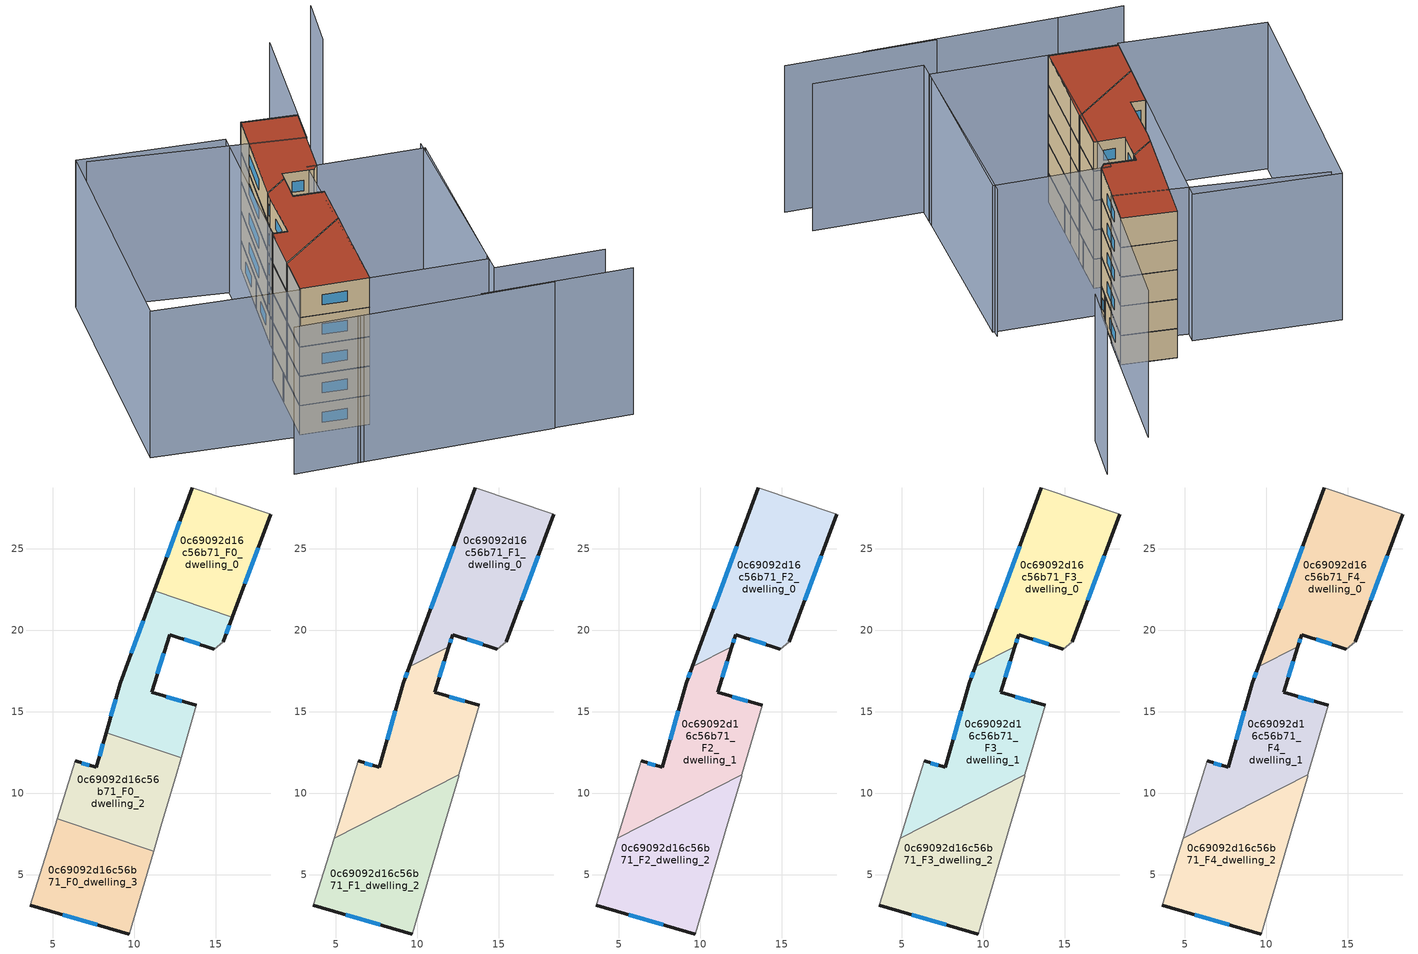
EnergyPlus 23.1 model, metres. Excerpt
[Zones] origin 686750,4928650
0c69092d16c56b71_F0_dwelling_0
 floor ground (EU_floor_Construction): 16.01,20.79 18.35,27.11 13.55,28.71 11.22,22.4 z0
 wall outside (EU_wall_Construction): 11.22,22.4 13.55,28.71 / 18.35,27.11 16.01,20.79 z0:3
 wall to 0c69092d16c56b71_F0_dwelling_1 (EU_wall_Construction): 16.01,20.79 11.22,22.4 z0:3
 wall adiabatic (EU_wall_Construction): 13.55,28.71 18.35,27.11 z0:3
 window (EU_Window_Construction): 11.98,24.45 12.79,26.66 / 17.59,25.06 16.77,22.85 z0.98:2.02
0c69092d16c56b71_F0_dwelling_1
 floor ground (EU_floor_Construction): 12.86,12.17 13.79,15.37 11.05,16.18 12.16,19.71 14.9,18.83 15.45,19.28 16.01,20.79 11.22,22.4 9.13,16.74 8.27,13.71 z0
 wall outside (EU_wall_Construction): 8.27,13.71 9.13,16.74 11.22,22.4 / 16.01,20.79 15.45,19.28 / 14.9,18.83 12.16,19.71 11.05,16.18 13.79,15.37 z0:3
 wall adiabatic (EU_wall_Construction): 13.79,15.37 12.86,12.17 / 15.45,19.28 14.9,18.83 z0:3
 wall to 0c69092d16c56b71_F0_dwelling_2 (EU_wall_Construction): 12.86,12.17 8.27,13.71 z0:3
 window (EU_Window_Construction): 11.94,15.92 12.9,15.64 / 8.55,14.7 8.85,15.76 / 9.81,18.58 10.54,20.56 / 15.83,20.3 15.63,19.77 / 14.01,19.12 13.05,19.43 / 11.8,18.56 11.41,17.33 z0.98:2.02
0c69092d16c56b71_F0_dwelling_2
 floor ground (EU_floor_Construction): 11.17,6.43 11.67,8.13 12.52,11.01 12.86,12.17 8.27,13.71 7.66,11.57 6.36,11.97 5.26,8.42 z0
 wall outside (EU_wall_Construction): 6.36,11.97 7.66,11.57 8.27,13.71 z0:3
 wall to 0c69092d16c56b71_F0_dwelling_3 (EU_wall_Construction): 11.17,6.43 5.26,8.42 z0:3
 wall adiabatic (EU_wall_Construction): 5.26,8.42 6.36,11.97 / 12.86,12.17 12.52,11.01 11.67,8.13 11.17,6.43 z0:3
 window (EU_Window_Construction): 6.78,11.84 7.24,11.7 / 7.86,12.27 8.07,13.02 z0.98:2.02
0c69092d16c56b71_F0_dwelling_3
 floor ground (EU_floor_Construction): 9.69,1.35 11.17,6.43 5.26,8.42 3.62,3.11 z0
 wall outside (EU_wall_Construction): 9.69,1.35 3.62,3.11 z0:3
 wall adiabatic (EU_wall_Construction): 11.17,6.43 9.69,1.35 / 3.62,3.11 5.26,8.42 z0:3
 window (EU_Window_Construction): 7.71,1.92 5.59,2.54 z0.98:2.02
0c69092d16c56b71_F1_dwelling_0
 floor to 0c69092d16c56b71_F0_dwelling_0 (EU_floor_Construction): 16.01,20.79 18.35,27.11 13.55,28.71 11.22,22.4 z3
 floor to 0c69092d16c56b71_F0_dwelling_1 (EU_floor_Construction): 14.9,18.83 15.45,19.28 16.01,20.79 11.22,22.4 9.5,17.75 11.93,18.99 12.16,19.71 z3
 wall outside (EU_wall_Construction): 9.5,17.75 13.55,28.71 / 18.35,27.11 15.45,19.28 / 14.9,18.83 12.16,19.71 11.93,18.99 z3:6
 wall to 0c69092d16c56b71_F1_dwelling_1 (EU_wall_Construction): 11.93,18.99 9.5,17.75 z3:6
 wall adiabatic (EU_wall_Construction): 13.55,28.71 18.35,27.11 / 15.45,19.28 14.9,18.83 z3:6
 window (EU_Window_Construction): 10.82,21.32 12.23,25.15 / 17.41,24.57 16.39,21.83 / 14.01,19.12 13.05,19.43 / 12.08,19.48 12,19.22 z3.98:5.02
0c69092d16c56b71_F1_dwelling_1
 floor to 0c69092d16c56b71_F0_dwelling_1 (EU_floor_Construction): 12.86,12.17 13.79,15.37 11.05,16.18 11.93,18.99 9.5,17.75 9.13,16.74 8.27,13.71 z3
 floor to 0c69092d16c56b71_F0_dwelling_2 (EU_floor_Construction): 12.55,11.11 12.86,12.17 8.27,13.71 7.66,11.57 6.36,11.97 5.26,8.42 6.45,8.02 z3
 floor to 0c69092d16c56b71_F0_dwelling_3 (EU_floor_Construction): 6.45,8.02 5.26,8.42 4.89,7.22 z3
 wall outside (EU_wall_Construction): 6.36,11.97 7.66,11.57 9.13,16.74 9.5,17.75 / 11.93,18.99 11.05,16.18 13.79,15.37 z3:6
 wall to 0c69092d16c56b71_F1_dwelling_2 (EU_wall_Construction): 12.55,11.11 4.89,7.22 z3:6
 wall adiabatic (EU_wall_Construction): 4.89,7.22 6.36,11.97 / 13.79,15.37 12.55,11.11 z3:6
 window (EU_Window_Construction): 6.78,11.84 7.24,11.7 / 8.14,13.25 8.65,15.06 / 9.25,17.07 9.38,17.42 / 11.64,18.07 11.34,17.09 / 11.94,15.92 12.9,15.64 z3.98:5.02
0c69092d16c56b71_F1_dwelling_2
 floor to 0c69092d16c56b71_F0_dwelling_2 (EU_floor_Construction): 11.17,6.43 11.67,8.13 12.52,11.01 12.55,11.11 6.45,8.02 z3
 floor to 0c69092d16c56b71_F0_dwelling_3 (EU_floor_Construction): 9.69,1.35 11.17,6.43 6.45,8.02 4.89,7.22 3.62,3.11 z3
 wall outside (EU_wall_Construction): 9.69,1.35 3.62,3.11 z3:6
 wall adiabatic (EU_wall_Construction): 3.62,3.11 4.89,7.22 / 12.55,11.11 12.52,11.01 11.67,8.13 9.69,1.35 z3:6
 window (EU_Window_Construction): 7.71,1.92 5.59,2.54 z3.98:5.02
0c69092d16c56b71_F2_dwelling_0
 floor to 0c69092d16c56b71_F1_dwelling_0 (EU_floor_Construction): 15.45,19.28 18.35,27.11 13.55,28.71 9.5,17.75 11.93,18.99 12.16,19.71 14.9,18.83 z6
 wall outside (EU_wall_Construction): 9.5,17.75 13.55,28.71 / 18.35,27.11 15.45,19.28 / 14.9,18.83 12.16,19.71 11.93,18.99 z6:9
 wall to 0c69092d16c56b71_F2_dwelling_1 (EU_wall_Construction): 11.93,18.99 9.5,17.75 z6:9
 wall adiabatic (EU_wall_Construction): 13.55,28.71 18.35,27.11 / 15.45,19.28 14.9,18.83 z6:9
 window (EU_Window_Construction): 10.82,21.32 12.23,25.15 / 17.41,24.57 16.39,21.83 / 14.01,19.12 13.05,19.43 / 12.08,19.48 12,19.22 z6.98:8.02
0c69092d16c56b71_F2_dwelling_1
 floor to 0c69092d16c56b71_F1_dwelling_1 (EU_floor_Construction): 12.55,11.11 13.79,15.37 11.05,16.18 11.93,18.99 9.5,17.75 9.13,16.74 7.66,11.57 6.36,11.97 4.89,7.22 z6
 wall outside (EU_wall_Construction): 6.36,11.97 7.66,11.57 9.13,16.74 9.5,17.75 / 11.93,18.99 11.05,16.18 13.79,15.37 z6:9
 wall to 0c69092d16c56b71_F2_dwelling_2 (EU_wall_Construction): 12.55,11.11 4.89,7.22 z6:9
 wall adiabatic (EU_wall_Construction): 4.89,7.22 6.36,11.97 / 13.79,15.37 12.55,11.11 z6:9
 window (EU_Window_Construction): 6.78,11.84 7.24,11.7 / 8.14,13.25 8.65,15.06 / 9.25,17.07 9.38,17.42 / 11.64,18.07 11.34,17.09 / 11.94,15.92 12.9,15.64 z6.98:8.02
0c69092d16c56b71_F2_dwelling_2
 floor to 0c69092d16c56b71_F1_dwelling_2 (EU_floor_Construction): 9.69,1.35 11.67,8.13 12.52,11.01 12.55,11.11 4.89,7.22 3.62,3.11 z6
 wall outside (EU_wall_Construction): 9.69,1.35 3.62,3.11 z6:9
 wall adiabatic (EU_wall_Construction): 3.62,3.11 4.89,7.22 / 12.55,11.11 12.52,11.01 11.67,8.13 9.69,1.35 z6:9
 window (EU_Window_Construction): 7.71,1.92 5.59,2.54 z6.98:8.02
0c69092d16c56b71_F3_dwelling_0
 floor to 0c69092d16c56b71_F2_dwelling_0 (EU_floor_Construction): 15.45,19.28 18.35,27.11 13.55,28.71 9.5,17.75 11.93,18.99 12.16,19.71 14.9,18.83 z9
 wall outside (EU_wall_Construction): 9.5,17.75 13.55,28.71 / 18.35,27.11 15.45,19.28 / 14.9,18.83 12.16,19.71 11.93,18.99 z9:12
 wall to 0c69092d16c56b71_F3_dwelling_1 (EU_wall_Construction): 11.93,18.99 9.5,17.75 z9:12
 wall adiabatic (EU_wall_Construction): 13.55,28.71 18.35,27.11 / 15.45,19.28 14.9,18.83 z9:12
 window (EU_Window_Construction): 10.82,21.32 12.23,25.15 / 17.41,24.57 16.39,21.83 / 14.01,19.12 13.05,19.43 / 12.08,19.48 12,19.22 z9.98:11.02
0c69092d16c56b71_F3_dwelling_1
 floor to 0c69092d16c56b71_F2_dwelling_1 (EU_floor_Construction): 12.55,11.11 13.79,15.37 11.05,16.18 11.93,18.99 9.5,17.75 9.13,16.74 7.66,11.57 6.36,11.97 4.89,7.22 z9
 wall outside (EU_wall_Construction): 6.36,11.97 7.66,11.57 9.13,16.74 9.5,17.75 / 11.93,18.99 11.05,16.18 13.79,15.37 z9:12
 wall to 0c69092d16c56b71_F3_dwelling_2 (EU_wall_Construction): 12.55,11.11 4.89,7.22 z9:12
 wall adiabatic (EU_wall_Construction): 4.89,7.22 6.36,11.97 / 13.79,15.37 12.55,11.11 z9:12
 window (EU_Window_Construction): 6.78,11.84 7.24,11.7 / 8.14,13.25 8.65,15.06 / 9.25,17.07 9.38,17.42 / 11.64,18.07 11.34,17.09 / 11.94,15.92 12.9,15.64 z9.98:11.02
0c69092d16c56b71_F3_dwelling_2
 floor to 0c69092d16c56b71_F2_dwelling_2 (EU_floor_Construction): 9.69,1.35 11.67,8.13 12.52,11.01 12.55,11.11 4.89,7.22 3.62,3.11 z9
 wall outside (EU_wall_Construction): 9.69,1.35 3.62,3.11 z9:12
 wall adiabatic (EU_wall_Construction): 3.62,3.11 4.89,7.22 / 12.55,11.11 12.52,11.01 11.67,8.13 9.69,1.35 z9:12
 window (EU_Window_Construction): 7.71,1.92 5.59,2.54 z9.98:11.02
0c69092d16c56b71_F4_dwelling_0
 floor to 0c69092d16c56b71_F3_dwelling_0 (EU_floor_Construction): 15.45,19.28 18.35,27.11 13.55,28.71 9.5,17.75 11.93,18.99 12.16,19.71 14.9,18.83 z12
 wall outside (EU_wall_Construction): 9.5,17.75 13.55,28.71 / 18.35,27.11 15.45,19.28 / 14.9,18.83 12.16,19.71 11.93,18.99 z12:15
 wall to 0c69092d16c56b71_F4_dwelling_1 (EU_wall_Construction): 11.93,18.99 9.5,17.75 z12:15
 wall adiabatic (EU_wall_Construction): 13.55,28.71 18.35,27.11 / 15.45,19.28 14.9,18.83 z12:15
 window (EU_Window_Construction): 10.82,21.32 12.23,25.15 / 17.41,24.57 16.39,21.83 / 14.01,19.12 13.05,19.43 / 12.08,19.48 12,19.22 z12.98:14.02
 roof outside (EU_roof_Construction): 18.35,27.11 15.45,19.28 14.9,18.83 12.16,19.71 11.93,18.99 9.5,17.75 13.55,28.71 z15
0c69092d16c56b71_F4_dwelling_1
 floor to 0c69092d16c56b71_F3_dwelling_1 (EU_floor_Construction): 12.55,11.11 13.79,15.37 11.05,16.18 11.93,18.99 9.5,17.75 9.13,16.74 7.66,11.57 6.36,11.97 4.89,7.22 z12
 wall outside (EU_wall_Construction): 6.36,11.97 7.66,11.57 9.13,16.74 9.5,17.75 / 11.93,18.99 11.05,16.18 13.79,15.37 z12:15
 wall to 0c69092d16c56b71_F4_dwelling_2 (EU_wall_Construction): 12.55,11.11 4.89,7.22 z12:15
 wall adiabatic (EU_wall_Construction): 4.89,7.22 6.36,11.97 / 13.79,15.37 12.55,11.11 z12:15
 window (EU_Window_Construction): 6.78,11.84 7.24,11.7 / 8.14,13.25 8.65,15.06 / 9.25,17.07 9.38,17.42 / 11.64,18.07 11.34,17.09 / 11.94,15.92 12.9,15.64 z12.98:14.02
 roof outside (EU_roof_Construction): 11.93,18.99 11.05,16.18 13.79,15.37 12.55,11.11 4.89,7.22 6.36,11.97 7.66,11.57 9.13,16.74 9.5,17.75 z15
0c69092d16c56b71_F4_dwelling_2
 floor to 0c69092d16c56b71_F3_dwelling_2 (EU_floor_Construction): 9.69,1.35 11.67,8.13 12.52,11.01 12.55,11.11 4.89,7.22 3.62,3.11 z12
 wall outside (EU_wall_Construction): 9.69,1.35 3.62,3.11 z12:15
 wall adiabatic (EU_wall_Construction): 3.62,3.11 4.89,7.22 / 12.55,11.11 12.52,11.01 11.67,8.13 9.69,1.35 z12:15
 window (EU_Window_Construction): 7.71,1.92 5.59,2.54 z12.98:14.02
 roof outside (EU_roof_Construction): 12.55,11.11 12.52,11.01 11.67,8.13 9.69,1.35 3.62,3.11 4.89,7.22 z15
shading: 16.52,-5.91 29.9,-9.29 / 5.56,-3.37 22.95,-7.6 / -0.11,-1.96 6.03,-3.49 / 29.42,-5.46 19.65,-2.94 / 19.65,-2.94 24.93,17.47 / 22.51,38.31 17.09,23.58 / 17.09,23.58 -1.12,30.28 / 28.64,41.49 26.71,36.36 / 24.94,16.75 20.04,-1.44 / 20.04,-1.44 9.69,1.35 / 9.69,1.35 14.59,19.53 / 14.59,19.53 24.94,16.75 / 11.03,27.06 3.55,2.88 / 3.55,2.88 -9.29,6.85 / -9.29,6.85 -1.81,31.03 / -1.81,31.03 11.03,27.06 z0:15
[Building]
EU S2 Campaign: North Axis=0; Terrain=City; Solar Distribution=FullExterior
[Site:Location]
Bologna: Latitude=44.5; Longitude=11.25; Time Zone=1; Elevation=37
[SizingPeriod:WeatherFileDays]
AnnualSizingPeriod: Begin Month=1; Begin Day of Month=1; End Month=12; End Day of Month=31; Day of Week for Start Day=Monday; Use Weather File Daylight Saving Period=No; Use Weather File Rain and Snow Indicators=No
[MATERIAL]
EU_InternalMass_Material: Roughness=MediumRough; Thickness=0.1; Conductivity=1; Density=1800; Specific Heat=900; Thermal Absorptance=0.9; Solar Absorptance=0.7; Visible Absorptance=0.7
[MATERIAL:NOMASS] Roughness=MediumRough; Thermal Absorptance=0.9; Solar Absorptance=0.7; Visible Absorptance=0.7
Name | Thermal Resistance
EU_wall_NoMass | 0.905828
EU_roof_NoMass | 0.37593
EU_floor_NoMass | 0.67114
[WINDOWMATERIAL:SIMPLEGLAZINGSYSTEM]
EU_Window_SimpleGlazing: UFactor=4.52486; Solar Heat Gain Coefficient=0.85; Visible Transmittance=0.85
[CONSTRUCTION]
EU_wall_Construction: EU_wall_NoMass
EU_roof_Construction: EU_roof_NoMass
EU_floor_Construction: EU_floor_NoMass
EU_InternalMass_Construction: EU_InternalMass_Material
EU_Window_Construction: EU_Window_SimpleGlazing
[ZONE] Type=1; Multiplier=1; Ceiling Height=autocalculate; Floor Area=autocalculate; Part of Total Floor Area=Yes
Name | Volume
0c69092d16c56b71_F0_dwelling_0 | 102.092
0c69092d16c56b71_F1_dwelling_0; 0c69092d16c56b71_F2_dwelling_0; 0c69092d16c56b71_F3_dwelling_0; 0c69092d16c56b71_F4_dwelling_0 | 145.23
0c69092d16c56b71_F0_dwelling_1 | 102.106
0c69092d16c56b71_F1_dwelling_1; 0c69092d16c56b71_F2_dwelling_1; 0c69092d16c56b71_F3_dwelling_1; 0c69092d16c56b71_F4_dwelling_1 | 127.024
0c69092d16c56b71_F0_dwelling_2 | 102.094
0c69092d16c56b71_F1_dwelling_2; 0c69092d16c56b71_F2_dwelling_2; 0c69092d16c56b71_F3_dwelling_2; 0c69092d16c56b71_F4_dwelling_2 | 136.129
0c69092d16c56b71_F0_dwelling_3 | 102.091
[INTERNALMASS] Construction=EU_InternalMass_Construction
Name | Zone or ZoneList | Surface Area
0c69092d16c56b71_F0_dwelling_0_EU_InternalMass | 0c69092d16c56b71_F0_dwelling_0 | 34.0305
0c69092d16c56b71_F0_dwelling_1_EU_InternalMass | 0c69092d16c56b71_F0_dwelling_1 | 34.0354
0c69092d16c56b71_F0_dwelling_2_EU_InternalMass | 0c69092d16c56b71_F0_dwelling_2 | 34.0311
0c69092d16c56b71_F0_dwelling_3_EU_InternalMass | 0c69092d16c56b71_F0_dwelling_3 | 34.0302
0c69092d16c56b71_F1_dwelling_0_EU_InternalMass | 0c69092d16c56b71_F1_dwelling_0 | 48.4094
0c69092d16c56b71_F1_dwelling_1_EU_InternalMass | 0c69092d16c56b71_F1_dwelling_1 | 42.3413
0c69092d16c56b71_F1_dwelling_2_EU_InternalMass | 0c69092d16c56b71_F1_dwelling_2 | 45.3763
0c69092d16c56b71_F2_dwelling_0_EU_InternalMass | 0c69092d16c56b71_F2_dwelling_0 | 48.4094
0c69092d16c56b71_F2_dwelling_1_EU_InternalMass | 0c69092d16c56b71_F2_dwelling_1 | 42.3413
0c69092d16c56b71_F2_dwelling_2_EU_InternalMass | 0c69092d16c56b71_F2_dwelling_2 | 45.3763
0c69092d16c56b71_F3_dwelling_0_EU_InternalMass | 0c69092d16c56b71_F3_dwelling_0 | 48.4094
0c69092d16c56b71_F3_dwelling_1_EU_InternalMass | 0c69092d16c56b71_F3_dwelling_1 | 42.3413
0c69092d16c56b71_F3_dwelling_2_EU_InternalMass | 0c69092d16c56b71_F3_dwelling_2 | 45.3763
0c69092d16c56b71_F4_dwelling_0_EU_InternalMass | 0c69092d16c56b71_F4_dwelling_0 | 48.4094
0c69092d16c56b71_F4_dwelling_1_EU_InternalMass | 0c69092d16c56b71_F4_dwelling_1 | 42.3413
0c69092d16c56b71_F4_dwelling_2_EU_InternalMass | 0c69092d16c56b71_F4_dwelling_2 | 45.3763
[OTHEREQUIPMENT] Fuel Type=Electricity; Design Level Calculation Method=Watts/Area; Power per Zone Floor Area=1; Fraction Latent=0; Fraction Radiant=0; Fraction Lost=0; Carbon Dioxide Generation Rate=0; EndUse Subcategory=EU_Step8_InternalGains
Name | Zone or ZoneList or Space or SpaceList | Schedule
EU_Step8_InternalGain_0c69092d16c56b71_F0_dwelling_0_f000 | 0c69092d16c56b71_F0_dwelling_0 | EU_Step8_GainSchedule_0c69092d16c56b71_F0_dwelling_0_f000
EU_Step8_InternalGain_0c69092d16c56b71_F0_dwelling_1_f000 | 0c69092d16c56b71_F0_dwelling_1 | EU_Step8_GainSchedule_0c69092d16c56b71_F0_dwelling_1_f000
EU_Step8_InternalGain_0c69092d16c56b71_F0_dwelling_2_f000 | 0c69092d16c56b71_F0_dwelling_2 | EU_Step8_GainSchedule_0c69092d16c56b71_F0_dwelling_2_f000
EU_Step8_InternalGain_0c69092d16c56b71_F0_dwelling_3_f000 | 0c69092d16c56b71_F0_dwelling_3 | EU_Step8_GainSchedule_0c69092d16c56b71_F0_dwelling_3_f000
EU_Step8_InternalGain_0c69092d16c56b71_F1_dwelling_0_f000 | 0c69092d16c56b71_F1_dwelling_0 | EU_Step8_GainSchedule_0c69092d16c56b71_F1_dwelling_0_f000
EU_Step8_InternalGain_0c69092d16c56b71_F1_dwelling_1_f000 | 0c69092d16c56b71_F1_dwelling_1 | EU_Step8_GainSchedule_0c69092d16c56b71_F1_dwelling_1_f000
EU_Step8_InternalGain_0c69092d16c56b71_F1_dwelling_2_f000 | 0c69092d16c56b71_F1_dwelling_2 | EU_Step8_GainSchedule_0c69092d16c56b71_F1_dwelling_2_f000
EU_Step8_InternalGain_0c69092d16c56b71_F2_dwelling_0_f000 | 0c69092d16c56b71_F2_dwelling_0 | EU_Step8_GainSchedule_0c69092d16c56b71_F2_dwelling_0_f000
EU_Step8_InternalGain_0c69092d16c56b71_F2_dwelling_1_f000 | 0c69092d16c56b71_F2_dwelling_1 | EU_Step8_GainSchedule_0c69092d16c56b71_F2_dwelling_1_f000
EU_Step8_InternalGain_0c69092d16c56b71_F2_dwelling_2_f000 | 0c69092d16c56b71_F2_dwelling_2 | EU_Step8_GainSchedule_0c69092d16c56b71_F2_dwelling_2_f000
EU_Step8_InternalGain_0c69092d16c56b71_F3_dwelling_0_f000 | 0c69092d16c56b71_F3_dwelling_0 | EU_Step8_GainSchedule_0c69092d16c56b71_F3_dwelling_0_f000
EU_Step8_InternalGain_0c69092d16c56b71_F3_dwelling_1_f000 | 0c69092d16c56b71_F3_dwelling_1 | EU_Step8_GainSchedule_0c69092d16c56b71_F3_dwelling_1_f000
EU_Step8_InternalGain_0c69092d16c56b71_F3_dwelling_2_f000 | 0c69092d16c56b71_F3_dwelling_2 | EU_Step8_GainSchedule_0c69092d16c56b71_F3_dwelling_2_f000
EU_Step8_InternalGain_0c69092d16c56b71_F4_dwelling_0_f000 | 0c69092d16c56b71_F4_dwelling_0 | EU_Step8_GainSchedule_0c69092d16c56b71_F4_dwelling_0_f000
EU_Step8_InternalGain_0c69092d16c56b71_F4_dwelling_1_f000 | 0c69092d16c56b71_F4_dwelling_1 | EU_Step8_GainSchedule_0c69092d16c56b71_F4_dwelling_1_f000
EU_Step8_InternalGain_0c69092d16c56b71_F4_dwelling_2_f000 | 0c69092d16c56b71_F4_dwelling_2 | EU_Step8_GainSchedule_0c69092d16c56b71_F4_dwelling_2_f000
[ZONEVENTILATION:DESIGNFLOWRATE] Schedule=EU_AlwaysOn; Design Flow Rate Calculation Method=AirChanges/Hour; Air Changes per Hour=0.73129; Ventilation Type=Natural; Fan Pressure Rise=0; Fan Total Efficiency=1; Constant Term Coefficient=1; Temperature Term Coefficient=0; Velocity Term Coefficient=0; Velocity Squared Term Coefficient=0; Minimum Indoor Temperature=-100; Maximum Indoor Temperature=100; Delta Temperature=-100; Minimum Outdoor Temperature=-100; Maximum Outdoor Temperature=100; Maximum Wind Speed=40
Name | Zone or ZoneList or Space or SpaceList
EU_ConstantAir_0c69092d16c56b71_F0_dwelling_0 | 0c69092d16c56b71_F0_dwelling_0
EU_ConstantAir_0c69092d16c56b71_F0_dwelling_1 | 0c69092d16c56b71_F0_dwelling_1
EU_ConstantAir_0c69092d16c56b71_F0_dwelling_2 | 0c69092d16c56b71_F0_dwelling_2
EU_ConstantAir_0c69092d16c56b71_F0_dwelling_3 | 0c69092d16c56b71_F0_dwelling_3
EU_ConstantAir_0c69092d16c56b71_F1_dwelling_0 | 0c69092d16c56b71_F1_dwelling_0
EU_ConstantAir_0c69092d16c56b71_F1_dwelling_1 | 0c69092d16c56b71_F1_dwelling_1
EU_ConstantAir_0c69092d16c56b71_F1_dwelling_2 | 0c69092d16c56b71_F1_dwelling_2
EU_ConstantAir_0c69092d16c56b71_F2_dwelling_0 | 0c69092d16c56b71_F2_dwelling_0
EU_ConstantAir_0c69092d16c56b71_F2_dwelling_1 | 0c69092d16c56b71_F2_dwelling_1
EU_ConstantAir_0c69092d16c56b71_F2_dwelling_2 | 0c69092d16c56b71_F2_dwelling_2
EU_ConstantAir_0c69092d16c56b71_F3_dwelling_0 | 0c69092d16c56b71_F3_dwelling_0
EU_ConstantAir_0c69092d16c56b71_F3_dwelling_1 | 0c69092d16c56b71_F3_dwelling_1
EU_ConstantAir_0c69092d16c56b71_F3_dwelling_2 | 0c69092d16c56b71_F3_dwelling_2
EU_ConstantAir_0c69092d16c56b71_F4_dwelling_0 | 0c69092d16c56b71_F4_dwelling_0
EU_ConstantAir_0c69092d16c56b71_F4_dwelling_1 | 0c69092d16c56b71_F4_dwelling_1
EU_ConstantAir_0c69092d16c56b71_F4_dwelling_2 | 0c69092d16c56b71_F4_dwelling_2
[HVACTEMPLATE:THERMOSTAT] Constant Heating Setpoint=20; Constant Cooling Setpoint=50
EU_HeatOnly_0c69092d16c56b71_F0_dwelling_0; EU_HeatOnly_0c69092d16c56b71_F0_dwelling_1; EU_HeatOnly_0c69092d16c56b71_F0_dwelling_2; EU_HeatOnly_0c69092d16c56b71_F0_dwelling_3; EU_HeatOnly_0c69092d16c56b71_F1_dwelling_0; EU_HeatOnly_0c69092d16c56b71_F1_dwelling_1; EU_HeatOnly_0c69092d16c56b71_F1_dwelling_2; EU_HeatOnly_0c69092d16c56b71_F2_dwelling_0; EU_HeatOnly_0c69092d16c56b71_F2_dwelling_1; EU_HeatOnly_0c69092d16c56b71_F2_dwelling_2; EU_HeatOnly_0c69092d16c56b71_F3_dwelling_0; EU_HeatOnly_0c69092d16c56b71_F3_dwelling_1; EU_HeatOnly_0c69092d16c56b71_F3_dwelling_2; EU_HeatOnly_0c69092d16c56b71_F4_dwelling_0; EU_HeatOnly_0c69092d16c56b71_F4_dwelling_1; EU_HeatOnly_0c69092d16c56b71_F4_dwelling_2
[HVACTEMPLATE:ZONE:IDEALLOADSAIRSYSTEM] System Availability Schedule=EU_AlwaysOn; Maximum Heating Supply Air Temperature=50; Minimum Cooling Supply Air Temperature=13; Maximum Heating Supply Air Humidity Ratio=0.0156; Minimum Cooling Supply Air Humidity Ratio=0.0077; Heating Limit=NoLimit; Cooling Limit=NoLimit; Heating Availability Schedule=EU_AlwaysOn; Cooling Availability Schedule=EU_CoolingOff; Dehumidification Control Type=ConstantSensibleHeatRatio; Cooling Sensible Heat Ratio=0.7; Dehumidification Setpoint=60; Humidification Control Type=None; Humidification Setpoint=30; Outdoor Air Method=None; Outdoor Air Flow Rate per Person=0.00944; Outdoor Air Flow Rate per Zone Floor Area=0; Outdoor Air Flow Rate per Zone=0; Demand Controlled Ventilation Type=None; Outdoor Air Economizer Type=NoEconomizer; Heat Recovery Type=None; Sensible Heat Recovery Effectiveness=0.7; Latent Heat Recovery Effectiveness=0.65
Name | Template Thermostat
0c69092d16c56b71_F0_dwelling_0 | EU_HeatOnly_0c69092d16c56b71_F0_dwelling_0
0c69092d16c56b71_F0_dwelling_1 | EU_HeatOnly_0c69092d16c56b71_F0_dwelling_1
0c69092d16c56b71_F0_dwelling_2 | EU_HeatOnly_0c69092d16c56b71_F0_dwelling_2
0c69092d16c56b71_F0_dwelling_3 | EU_HeatOnly_0c69092d16c56b71_F0_dwelling_3
0c69092d16c56b71_F1_dwelling_0 | EU_HeatOnly_0c69092d16c56b71_F1_dwelling_0
0c69092d16c56b71_F1_dwelling_1 | EU_HeatOnly_0c69092d16c56b71_F1_dwelling_1
0c69092d16c56b71_F1_dwelling_2 | EU_HeatOnly_0c69092d16c56b71_F1_dwelling_2
0c69092d16c56b71_F2_dwelling_0 | EU_HeatOnly_0c69092d16c56b71_F2_dwelling_0
0c69092d16c56b71_F2_dwelling_1 | EU_HeatOnly_0c69092d16c56b71_F2_dwelling_1
0c69092d16c56b71_F2_dwelling_2 | EU_HeatOnly_0c69092d16c56b71_F2_dwelling_2
0c69092d16c56b71_F3_dwelling_0 | EU_HeatOnly_0c69092d16c56b71_F3_dwelling_0
0c69092d16c56b71_F3_dwelling_1 | EU_HeatOnly_0c69092d16c56b71_F3_dwelling_1
0c69092d16c56b71_F3_dwelling_2 | EU_HeatOnly_0c69092d16c56b71_F3_dwelling_2
0c69092d16c56b71_F4_dwelling_0 | EU_HeatOnly_0c69092d16c56b71_F4_dwelling_0
0c69092d16c56b71_F4_dwelling_1 | EU_HeatOnly_0c69092d16c56b71_F4_dwelling_1
0c69092d16c56b71_F4_dwelling_2 | EU_HeatOnly_0c69092d16c56b71_F4_dwelling_2
[SIZING:ZONE] Zone Cooling Design Supply Air Temperature Input Method=SupplyAirTemperature; Zone Cooling Design Supply Air Temperature=13; Zone Heating Design Supply Air Temperature Input Method=SupplyAirTemperature; Zone Heating Design Supply Air Temperature=50; Zone Cooling Design Supply Air Humidity Ratio=0.008; Zone Heating Design Supply Air Humidity Ratio=0.008; Cooling Design Air Flow Method=DesignDay; Cooling Design Air Flow Rate=0; Cooling Minimum Air Flow per Zone Floor Area=0.000762; Cooling Minimum Air Flow=0; Cooling Minimum Air Flow Fraction=0.2; Heating Design Air Flow Method=DesignDay; Heating Design Air Flow Rate=0; Heating Maximum Air Flow per Zone Floor Area=0.002032; Heating Maximum Air Flow=0.141576; Heating Maximum Air Flow Fraction=0.3; Account for Dedicated Outdoor Air System=No; Dedicated Outdoor Air System Control Strategy=NeutralSupplyAir; Dedicated Outdoor Air Low Setpoint Temperature for Design=autosize; Dedicated Outdoor Air High Setpoint Temperature for Design=autosize; Zone Load Sizing Method=Sensible Load Only No Latent Load; Zone Latent Cooling Design Supply Air Humidity Ratio Input Method=HumidityRatioDifference; Zone Cooling Design Supply Air Humidity Ratio Difference=0.005; Zone Latent Heating Design Supply Air Humidity Ratio Input Method=HumidityRatioDifference; Zone Humidification Design Supply Air Humidity Ratio Difference=0.005
0c69092d16c56b71_F0_dwelling_0; 0c69092d16c56b71_F0_dwelling_1; 0c69092d16c56b71_F0_dwelling_2; 0c69092d16c56b71_F0_dwelling_3; 0c69092d16c56b71_F1_dwelling_0; 0c69092d16c56b71_F1_dwelling_1; 0c69092d16c56b71_F1_dwelling_2; 0c69092d16c56b71_F2_dwelling_0; 0c69092d16c56b71_F2_dwelling_1; 0c69092d16c56b71_F2_dwelling_2; 0c69092d16c56b71_F3_dwelling_0; 0c69092d16c56b71_F3_dwelling_1; 0c69092d16c56b71_F3_dwelling_2; 0c69092d16c56b71_F4_dwelling_0; 0c69092d16c56b71_F4_dwelling_1; 0c69092d16c56b71_F4_dwelling_2
[SCHEDULE:CONSTANT]
Name | Hourly Value
EU_AlwaysOn | 1
EU_CoolingOff | 0
[SCHEDULE:FILE] Column Number=1; Rows to Skip at Top=0; Number of Hours of Data=8760; Column Separator=Comma; Interpolate to Timestep=No; Minutes per Item=60; Adjust Schedule for Daylight Savings=Yes
Name | File
EU_Step8_GainSchedule_0c69092d16c56b71_F0_dwelling_0_f000 | ../../schedules/0c69092d16c56b71/0c69092d16c56b71_F0_dwelling_0_f000_gain.csv
EU_Step8_GainSchedule_0c69092d16c56b71_F0_dwelling_1_f000 | ../../schedules/0c69092d16c56b71/0c69092d16c56b71_F0_dwelling_1_f000_gain.csv
EU_Step8_GainSchedule_0c69092d16c56b71_F0_dwelling_2_f000 | ../../schedules/0c69092d16c56b71/0c69092d16c56b71_F0_dwelling_2_f000_gain.csv
EU_Step8_GainSchedule_0c69092d16c56b71_F0_dwelling_3_f000 | ../../schedules/0c69092d16c56b71/0c69092d16c56b71_F0_dwelling_3_f000_gain.csv
EU_Step8_GainSchedule_0c69092d16c56b71_F1_dwelling_0_f000 | ../../schedules/0c69092d16c56b71/0c69092d16c56b71_F1_dwelling_0_f000_gain.csv
EU_Step8_GainSchedule_0c69092d16c56b71_F1_dwelling_1_f000 | ../../schedules/0c69092d16c56b71/0c69092d16c56b71_F1_dwelling_1_f000_gain.csv
EU_Step8_GainSchedule_0c69092d16c56b71_F1_dwelling_2_f000 | ../../schedules/0c69092d16c56b71/0c69092d16c56b71_F1_dwelling_2_f000_gain.csv
EU_Step8_GainSchedule_0c69092d16c56b71_F2_dwelling_0_f000 | ../../schedules/0c69092d16c56b71/0c69092d16c56b71_F2_dwelling_0_f000_gain.csv
EU_Step8_GainSchedule_0c69092d16c56b71_F2_dwelling_1_f000 | ../../schedules/0c69092d16c56b71/0c69092d16c56b71_F2_dwelling_1_f000_gain.csv
EU_Step8_GainSchedule_0c69092d16c56b71_F2_dwelling_2_f000 | ../../schedules/0c69092d16c56b71/0c69092d16c56b71_F2_dwelling_2_f000_gain.csv
EU_Step8_GainSchedule_0c69092d16c56b71_F3_dwelling_0_f000 | ../../schedules/0c69092d16c56b71/0c69092d16c56b71_F3_dwelling_0_f000_gain.csv
EU_Step8_GainSchedule_0c69092d16c56b71_F3_dwelling_1_f000 | ../../schedules/0c69092d16c56b71/0c69092d16c56b71_F3_dwelling_1_f000_gain.csv
EU_Step8_GainSchedule_0c69092d16c56b71_F3_dwelling_2_f000 | ../../schedules/0c69092d16c56b71/0c69092d16c56b71_F3_dwelling_2_f000_gain.csv
EU_Step8_GainSchedule_0c69092d16c56b71_F4_dwelling_0_f000 | ../../schedules/0c69092d16c56b71/0c69092d16c56b71_F4_dwelling_0_f000_gain.csv
EU_Step8_GainSchedule_0c69092d16c56b71_F4_dwelling_1_f000 | ../../schedules/0c69092d16c56b71/0c69092d16c56b71_F4_dwelling_1_f000_gain.csv
EU_Step8_GainSchedule_0c69092d16c56b71_F4_dwelling_2_f000 | ../../schedules/0c69092d16c56b71/0c69092d16c56b71_F4_dwelling_2_f000_gain.csv
